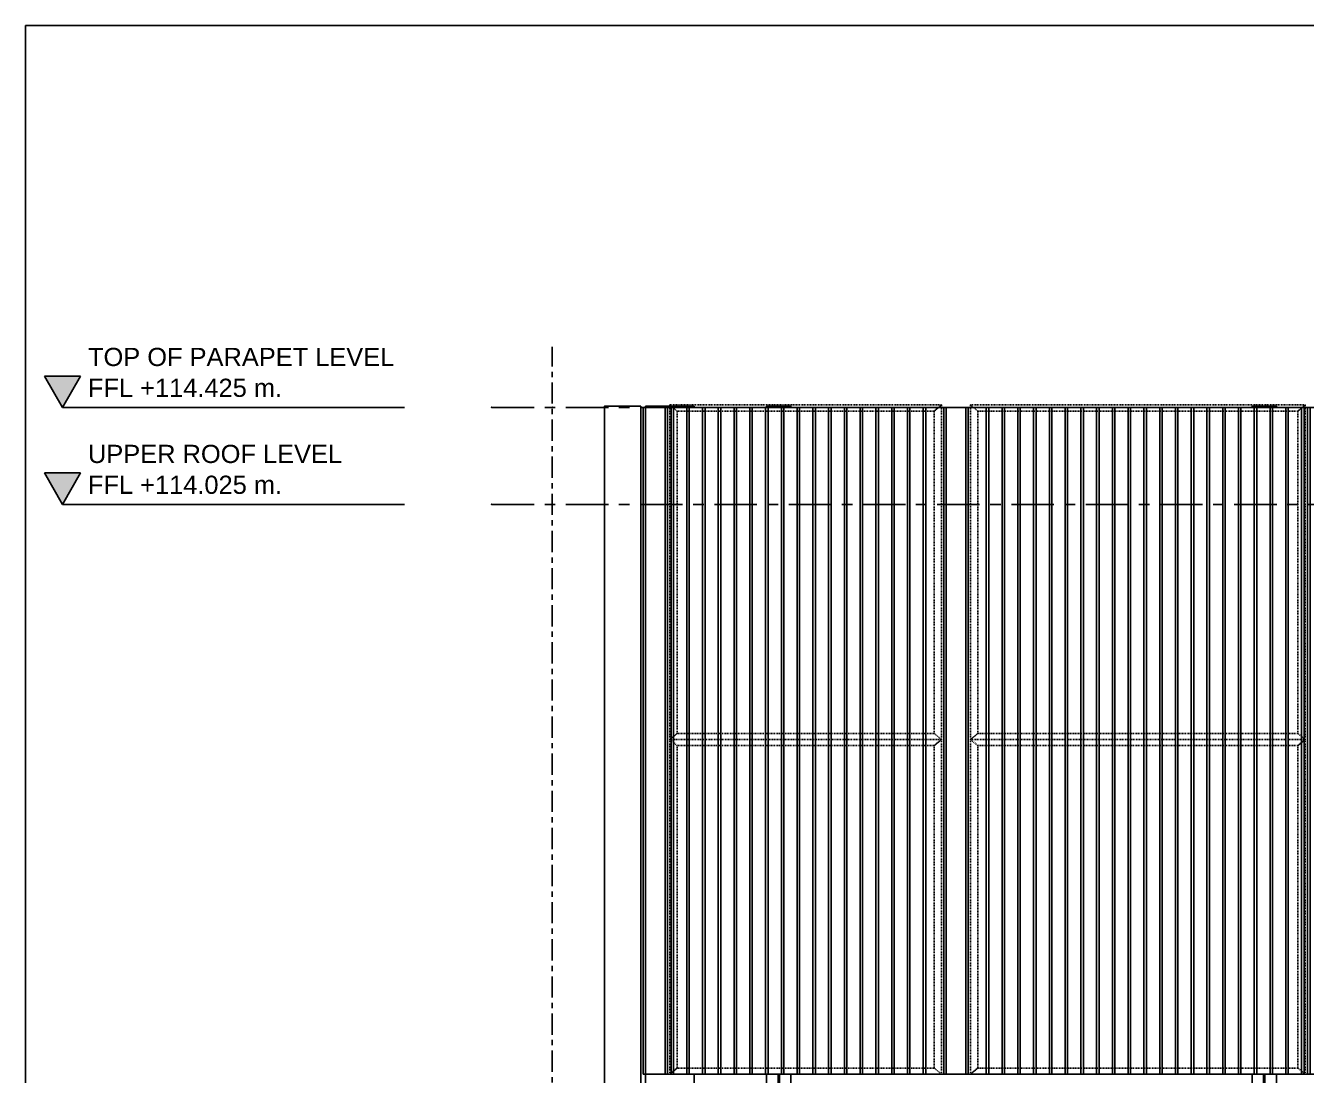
# Model space of a CAD drawing. Header units: millimetres. Extents: x -1379 to 1385823, y -4884429 to 548763.
# Drawn here: x 690051 to 695333, y -2333306 to -2328975 of the extents above; entities that cross this region are included whole.
import ezdxf
from ezdxf.enums import TextEntityAlignment as Align

# ---------------------------------------------------------------- set-up
doc = ezdxf.new("R2010")
doc.units = ezdxf.units.MM
doc.set_wipeout_variables(frame=1)
for name, pattern in [('CENTER', [50.8, 31.75, -6.35, 6.35, -6.35]), ('HIDDEN', [0.375, 0.25, -0.125]), ('TA_GL_000.70000', [1.925, 0.7, -0.175, 0.175, -0.175, 0.7]), ('TA_HL_001.00000', [6.5, 3.55, -2.95])]:
    doc.linetypes.add(name, pattern=pattern)
for name, color, linetype in [('000 - 0_SYM_DWG_GRID-BUBBLE_MAIN_COLOR_6', 7, 'Continuous'), ('000 - 0_SYM_DWG_GRIDLINE_MAIN_COLOR_251', 7, 'Continuous'), ('000 - 0_SYM_DWG_LEVEL_MAIN_COLOR_2', 7, 'Continuous'), ('000 - 0_SYM_DWG_LEVEL_TEXT', 7, 'Continuous'), ('000 - 0_SYM_DWG_SLOPE-SYM_TEXT_COLOR_3', 7, 'Continuous'), ('000 - EXISTING_COLUMN_MAIN_COLOR_1', 7, 'Continuous'), ('000 - EXISTING_CONCRETE_MAIN_COLOR_1', 7, 'Continuous'), ('000 - EXISTING_STEEL-STRUCTURE_HIDDEN_', 7, 'HIDDEN'), ('000 - EXISTING_STEEL-STRUCTURE_MAIN_COLOR_1', 7, 'Continuous'), ('000 - EXISTING_STEEL-STRUCTURE_WIPEOUT_', 7, 'Continuous'), ('000 - GRID', 7, 'CENTER'), ('000 - STRUCTURE_STEEL_FASTERN_MAIN_COLOR_2', 7, 'Continuous'), ('010 - ASPG_EXTR_MAIN_COLOR_251', 7, 'Continuous'), ('010 - ASPG_EXTR_WIPEOUT_', 7, 'Continuous'), ('010 - ASPG_FRAMING_MAIN_COLOR_1', 7, 'Continuous'), ('010 - ASPG_FRAMING_MAIN_COLOR_251', 7, 'Continuous'), ('010 - ASPG_FRAMING_SUB_COLOR_251', 7, 'Continuous')]:
    doc.layers.add(name, color=color, linetype=linetype)
doc.styles.add('ARIAL', font='arial.ttf')
doc.styles.add('Arial_1', font='arial.ttf', dxfattribs={"height": 125})
doc.styles.add('TA', font='', dxfattribs={"height": 4.5})
doc.styles.get('TA').set_extended_font_data('Cordia New')

# ---------------------------------------------------------------- blocks, each defined once
blk = doc.blocks.new('C-1-IV01-AR-2553-01-B_20260626-002213_SECTION_A1_ST')
at = {"layer": '000 - EXISTING_CONCRETE_MAIN_COLOR_1', "color": 7}
for points in [[(215, 109825), (365, 109825), (365, 114430), (215, 114430)], [(385, 114425), (16445, 114425), (16445, 109825), (16195, 109825), (16195, 109530), (11340.5, 109530), (11340.5, 109825), (10270.5, 109825), (10270.5, 109530), (635, 109530), (635.1, 109825), (385.1, 109825)]]:
    blk.add_lwpolyline(points, close=True, dxfattribs=at)
blk = doc.blocks.new('*U2876')
at = {"color": 7}
blk.add_wipeout([(50, 0), (1450, 0), (1450, 2750), (50, 2750)], dxfattribs=at).dxf.layer = '010 - ASPG_EXTR_WIPEOUT_'
at = {"layer": '010 - ASPG_EXTR_MAIN_COLOR_251', "color": 7}
for points in [[(125, 0), (135.2, 0), (135.2, 2750), (125, 2750)], [(190, 0), (200.2, 0), (200.2, 2750), (190, 2750)], [(255, 0), (265.2, 0), (265.2, 2750), (255, 2750)], [(320, 0), (330.2, 0), (330.2, 2750), (320, 2750)], [(385, 0), (395.2, 0), (395.2, 2750), (385, 2750)], [(450, 0), (460.2, 0), (460.2, 2750), (450, 2750)], [(515, 0), (525.2, 0), (525.2, 2750), (515, 2750)], [(580, 0), (590.2, 0), (590.2, 2750), (580, 2750)], [(645, 0), (655.2, 0), (655.2, 2750), (645, 2750)], [(710, 0), (720.2, 0), (720.2, 2750), (710, 2750)], [(775, 0), (785.2, 0), (785.2, 2750), (775, 2750)], [(840, 0), (850.2, 0), (850.2, 2750), (840, 2750)], [(905, 0), (915.2, 0), (915.2, 2750), (905, 2750)], [(970, 0), (980.2, 0), (980.2, 2750), (970, 2750)], [(1035, 0), (1045.2, 0), (1045.2, 2750), (1035, 2750)], [(1100, 0), (1110.2, 0), (1110.2, 2750), (1100, 2750)], [(1165, 0), (1175.2, 0), (1175.2, 2750), (1165, 2750)], [(1230, 0), (1240.2, 0), (1240.2, 2750), (1230, 2750)], [(1295, 0), (1305.2, 0), (1305.2, 2750), (1295, 2750)], [(1360, 0), (1370.2, 0), (1370.2, 2750), (1360, 2750)]]:
    blk.add_lwpolyline(points, close=True, dxfattribs=at)
at = {"layer": '010 - ASPG_FRAMING_SUB_COLOR_251', "color": 7}
blk.add_lwpolyline([(50, 0), (1450, 0), (1450, 2750), (50, 2750)], close=True, dxfattribs=at)
at = {"color": 7}
for points in [[(-50, 0), (50, 0), (50, 2750), (-50, 2750)], [(1450, 0), (1550, 0), (1550, 2750), (1450, 2750)]]:
    blk.add_wipeout(points, dxfattribs=at).dxf.layer = '010 - ASPG_EXTR_WIPEOUT_'
at = {"layer": '010 - ASPG_EXTR_MAIN_COLOR_251', "color": 7}
blk.add_lwpolyline([(1425, 0), (1435.2, 0), (1435.2, 2750), (1425, 2750)], close=True, dxfattribs=at)
at = {"layer": '010 - ASPG_FRAMING_MAIN_COLOR_1', "color": 7}
for points in [[(-50, 0), (-40, 0), (-40, 2750), (-50, 2750)], [(40, 0), (50, 0), (50, 2750), (40, 2750)], [(1450, 0), (1460, 0), (1460, 2750), (1450, 2750)], [(1540, 0), (1550, 0), (1550, 2750), (1540, 2750)]]:
    blk.add_lwpolyline(points, close=True, dxfattribs=at)
at = {"layer": '010 - ASPG_FRAMING_MAIN_COLOR_251', "color": 7}
for points in [[(-50, 0), (50, 0), (50, 2750), (-50, 2750)], [(1450, 0), (1550, 0), (1550, 2750), (1450, 2750)]]:
    blk.add_lwpolyline(points, close=True, dxfattribs=at)
blk = doc.blocks.new('*U2489')
at = {"color": 7}
blk.add_wipeout([(50, 0), (1190, 0), (1190, 2750), (50, 2750)], dxfattribs=at).dxf.layer = '010 - ASPG_EXTR_WIPEOUT_'
at = {"layer": '010 - ASPG_EXTR_MAIN_COLOR_251', "color": 7}
for points in [[(125, 0), (135.2, 0), (135.2, 2750), (125, 2750)], [(190, 0), (200.2, 0), (200.2, 2750), (190, 2750)], [(255, 0), (265.2, 0), (265.2, 2750), (255, 2750)], [(320, 0), (330.2, 0), (330.2, 2750), (320, 2750)], [(385, 0), (395.2, 0), (395.2, 2750), (385, 2750)], [(450, 0), (460.2, 0), (460.2, 2750), (450, 2750)], [(515, 0), (525.2, 0), (525.2, 2750), (515, 2750)], [(580, 0), (590.2, 0), (590.2, 2750), (580, 2750)], [(645, 0), (655.2, 0), (655.2, 2750), (645, 2750)], [(710, 0), (720.2, 0), (720.2, 2750), (710, 2750)], [(775, 0), (785.2, 0), (785.2, 2750), (775, 2750)], [(840, 0), (850.2, 0), (850.2, 2750), (840, 2750)], [(905, 0), (915.2, 0), (915.2, 2750), (905, 2750)], [(970, 0), (980.2, 0), (980.2, 2750), (970, 2750)], [(1035, 0), (1045.2, 0), (1045.2, 2750), (1035, 2750)], [(1100, 0), (1110.2, 0), (1110.2, 2750), (1100, 2750)]]:
    blk.add_lwpolyline(points, close=True, dxfattribs=at)
at = {"layer": '010 - ASPG_FRAMING_SUB_COLOR_251', "color": 7}
blk.add_lwpolyline([(50, 0), (1190, 0), (1190, 2750), (50, 2750)], close=True, dxfattribs=at)
at = {"color": 7}
for points in [[(-50, 0), (50, 0), (50, 2750), (-50, 2750)], [(1190, 0), (1290, 0), (1290, 2750), (1190, 2750)]]:
    blk.add_wipeout(points, dxfattribs=at).dxf.layer = '010 - ASPG_EXTR_WIPEOUT_'
at = {"layer": '010 - ASPG_EXTR_MAIN_COLOR_251', "color": 7}
blk.add_lwpolyline([(1165, 0), (1175.2, 0), (1175.2, 2750), (1165, 2750)], close=True, dxfattribs=at)
at = {"layer": '010 - ASPG_FRAMING_MAIN_COLOR_1', "color": 7}
for points in [[(-50, 0), (-40, 0), (-40, 2750), (-50, 2750)], [(40, 0), (50, 0), (50, 2750), (40, 2750)], [(1190, 0), (1200, 0), (1200, 2750), (1190, 2750)], [(1280, 0), (1290, 0), (1290, 2750), (1280, 2750)]]:
    blk.add_lwpolyline(points, close=True, dxfattribs=at)
at = {"layer": '010 - ASPG_FRAMING_MAIN_COLOR_251', "color": 7}
for points in [[(-50, 0), (50, 0), (50, 2750), (-50, 2750)], [(1190, 0), (1290, 0), (1290, 2750), (1190, 2750)]]:
    blk.add_lwpolyline(points, close=True, dxfattribs=at)
blk = doc.blocks.new('*U2492')
at = {"layer": '000 - EXISTING_COLUMN_MAIN_COLOR_1', "color": 7}
blk.add_lwpolyline([(-100, 0), (100, 0), (100, 4900), (-100, 4900)], close=True, dxfattribs=at)
blk = doc.blocks.new('*U2525')
at = {"color": 7}
blk.add_wipeout([(-50, 40), (50, 40), (50, 4900), (-50, 4900)], dxfattribs=at).dxf.layer = '000 - EXISTING_STEEL-STRUCTURE_WIPEOUT_'
at = {"layer": '000 - EXISTING_STEEL-STRUCTURE_HIDDEN_', "color": 7}
blk.add_lwpolyline([(3, 40), (3, 4900), (-3, 4900), (-3, 40)], close=True, dxfattribs=at)
at = {"layer": '000 - EXISTING_STEEL-STRUCTURE_HIDDEN_', "color": 7, "linetype": 'HIDDEN', "ltscale": 9}
blk.add_lwpolyline([(63, 36), (9, 36), (9, 90), (3, 90), (3, 30), (63, 30)], close=True, dxfattribs=at)
at = {"color": 7}
blk.add_wipeout([(60, 20), (60, 30), (-60, 30), (-60, 20), (-80, 0), (80, 0)], dxfattribs=at)
at = {"layer": '000 - EXISTING_STEEL-STRUCTURE_MAIN_COLOR_1', "color": 7}
blk.add_lwpolyline([(-50, 40), (50, 40), (50, 4900), (-50, 4900)], close=True, dxfattribs=at)
at = {"layer": '000 - STRUCTURE_STEEL_FASTERN_MAIN_COLOR_2', "color": 7}
blk.add_line((-60, 20), (60, 20), dxfattribs=at)
at = {"layer": '000 - STRUCTURE_STEEL_FASTERN_MAIN_COLOR_2', "color": 7, "lineweight": 0}
blk.add_lwpolyline([(60, 20), (60, 30), (-60, 30), (-60, 20), (-80, 0), (80, 0)], close=True, dxfattribs=at)
blk = doc.blocks.new('*U2849')
at = {"layer": '010 - ASPG_FRAMING_MAIN_COLOR_1', "color": 7, "linetype": 'ByBlock'}
for points in [[(0, 0), (0, 1380), (25, 1350), (25, 30), (0, 0)], [(1380, 1380), (0, 1380), (25, 1350), (1355, 1350)], [(1380, 0), (1380, 1380), (1355, 1350), (1355, 30), (1380, 0)], [(25, 30), (1355, 30), (1380, 0), (0, 0), (25, 30)]]:
    blk.add_lwpolyline(points, close=True, dxfattribs=at)
blk = doc.blocks.new('*U2494')
at = {"layer": '010 - ASPG_FRAMING_MAIN_COLOR_1', "color": 7, "linetype": 'ByBlock'}
for points in [[(0, 0), (0, 1120), (25, 1090), (25, 30), (0, 0)], [(1380, 1120), (0, 1120), (25, 1090), (1355, 1090)], [(1380, 0), (1380, 1120), (1355, 1090), (1355, 30), (1380, 0)], [(25, 30), (1355, 30), (1380, 0), (0, 0), (25, 30)]]:
    blk.add_lwpolyline(points, close=True, dxfattribs=at)
blk = doc.blocks.new('*U2500')
at = {"layer": '000 - 0_SYM_DWG_LEVEL_MAIN_COLOR_2'}
blk.add_hatch(color=7, dxfattribs=at).paths.add_polyline_path([(-67.81, 5.18), (-70.8, 0), (-73.79, 5.18)])
at = {"color": 7}
blk.add_point((0, 0), dxfattribs=at)
at = {"layer": '000 - 0_SYM_DWG_GRIDLINE_MAIN_COLOR_251', "color": 7}
blk.add_lwpolyline([(-70.8, 0), (-23.4, 0), (-18.9, 0), (-14.4, 0)], dxfattribs=at)
at = {"layer": '000 - 0_SYM_DWG_LEVEL_MAIN_COLOR_2', "color": 7, "lineweight": 25}
for p, q in [((-67.81, 5.18), (-73.79, 5.18)), ((-73.79, 5.18), (-70.8, 0)), ((-70.8, 0), (-67.81, 5.18))]:
    blk.add_line(p, q, dxfattribs=at)
at = {"layer": '000 - 0_SYM_DWG_LEVEL_TEXT', "color": 7, "style": 'Arial_1'}
for tag, p in [('LV_NAME_1', (-66.58, 11.92)), ('LV_NAME_2', (-66.59, 6.83)), ('LV_NAME_3', (-66.6, 1.74))]:
    blk.add_attdef(tag, p, '', height=3, dxfattribs=at)
blk = doc.blocks.new('*U1817')
at = {"layer": '000 - 0_SYM_DWG_LEVEL_MAIN_COLOR_2'}
blk.add_hatch(color=7, dxfattribs=at).paths.add_polyline_path([(-67.81, 5.18), (-70.8, 0), (-73.79, 5.18)])
at = {"color": 7}
blk.add_point((0, 0), dxfattribs=at)
at = {"layer": '000 - 0_SYM_DWG_GRIDLINE_MAIN_COLOR_251', "color": 7}
blk.add_lwpolyline([(-70.8, 0), (-23.4, 0), (-18.9, 0), (-14.4, 0)], dxfattribs=at)
at = {"layer": '000 - 0_SYM_DWG_LEVEL_MAIN_COLOR_2', "color": 7, "lineweight": 25}
for p, q in [((-67.81, 5.18), (-73.79, 5.18)), ((-73.79, 5.18), (-70.8, 0)), ((-70.8, 0), (-67.81, 5.18))]:
    blk.add_line(p, q, dxfattribs=at)
at = {"layer": '000 - 0_SYM_DWG_LEVEL_TEXT', "color": 7, "style": 'Arial_1'}
for tag, p in [('LV_NAME_1', (-66.58, 11.92)), ('LV_NAME_2', (-66.59, 6.83)), ('LV_NAME_3', (-66.6, 1.74))]:
    blk.add_attdef(tag, p, '', height=3, dxfattribs=at)
blk = doc.blocks.new('*U2499')
at = {"layer": '000 - 0_SYM_DWG_GRID-BUBBLE_MAIN_COLOR_6', "color": 7}
blk.add_line((20.6, 0), (15.6, 0), dxfattribs=at)
blk.add_circle((25.6, 0), 5, dxfattribs=at)
at = {"layer": '000 - 0_SYM_DWG_GRIDLINE_MAIN_COLOR_251', "color": 7, "linetype": 'ByBlock', "ltscale": 5}
blk.add_line((10, 0), (-226, 0), dxfattribs=at)
at = {"layer": '000 - 0_SYM_DWG_GRIDLINE_MAIN_COLOR_251', "color": 7}
for p in [(-216, 0), (0, 0)]:
    blk.add_point(p, dxfattribs=at)
at = {"color": 7, "style": 'TA', "flags": 1}
blk.add_attdef('LOCATION', (6, -6), '', height=4.5, rotation=270, dxfattribs=at)
at = {"layer": '000 - 0_SYM_DWG_SLOPE-SYM_TEXT_COLOR_3', "color": 7, "style": 'ARIAL'}
blk.add_attdef('GRID-HEAD', text='', height=4, rotation=90, dxfattribs=at).set_placement((25.6, 0), align=Align.MIDDLE_CENTER)
blk = doc.blocks.new('*U2498')
at = {"layer": '000 - 0_SYM_DWG_GRIDLINE_MAIN_COLOR_251', "color": 7, "linetype": 'ByBlock', "ltscale": 5}
blk.add_line((5, 0), (-337.3, 0), dxfattribs=at)
at = {"layer": '000 - 0_SYM_DWG_GRIDLINE_MAIN_COLOR_251', "color": 7}
blk.add_point((0, 0), dxfattribs=at)
at = {"color": 7, "style": 'TA', "flags": 1}
blk.add_attdef('LOCATION', (6, -6), '', height=4.5, rotation=270, dxfattribs=at)
blk = doc.blocks.new('C-1-IV01_REV00-1_20260626-132147_SECTION_A1_DIMS')
at = {"color": 7, "xscale": 25, "yscale": 25, "zscale": 25}
for name, p, values in [('*U1817', (-250, 114425), {'LV_NAME_2': 'TOP OF PARAPET LEVEL', 'LV_NAME_3': 'FFL +114.425 m.'}), ('*U2500', (-250, 114025), {'LV_NAME_2': 'UPPER ROOF LEVEL', 'LV_NAME_3': 'FFL +114.025 m.'})]:
    blk.add_blockref(name, p, dxfattribs=at).add_auto_attribs(values)
at = {"layer": '000 - GRID', "color": 7, "linetype": 'TA_GL_000.70000', "xscale": 25, "yscale": 25, "zscale": 25, "rotation": 270}
blk.add_blockref('*U2499', (0, 109025), dxfattribs=at).add_auto_attribs({'GRID-HEAD': '1'})
at = {"layer": '000 - GRID', "color": 7, "linetype": 'TA_GL_000.70000', "xscale": 50, "yscale": 50, "zscale": 50, "rotation": 180}
for p in [(0, 114425), (0, 114025)]:
    blk.add_blockref('*U2498', p, dxfattribs=at)

msp = doc.modelspace()

# ---------------------------------------------------------------- linework, layer by layer
at = {"color": 7}
msp.add_lwpolyline([(690050.7, -2338975.4), (709425.7, -2338975.4), (709425.7, -2328975.4), (690050.7, -2328975.4)], close=True, dxfattribs=at)

# ---------------------------------------------------------------- block references
msp.add_blockref('*U2492', (692707.7, -2335445.4), dxfattribs=at)

# ---------------------------------------------------------------- next in the draw order: block references
for p in [(693156.6, -2335445.4), (695158.8, -2335445.4)]:
    msp.add_blockref('*U2525', p, dxfattribs=at)

# ---------------------------------------------------------------- next in the draw order: block references
msp.add_blockref('*U2876', (693887.7, -2333300.4), dxfattribs=at)

# ---------------------------------------------------------------- next in the draw order: block references
at = {"color": 7, "xscale": -1}
msp.add_blockref('*U2489', (693887.7, -2333300.4), dxfattribs=at)

# ---------------------------------------------------------------- next in the draw order: block references
at = {"color": 7}
msp.add_blockref('C-1-IV01_REV00-1_20260626-132147_SECTION_A1_DIMS', (692222.7, -2444975.4), dxfattribs=at)

# ---------------------------------------------------------------- next in the draw order: block references
msp.add_blockref('C-1-IV01-AR-2553-01-B_20260626-002213_SECTION_A1_ST', (692222.7, -2444975.4), dxfattribs=at)

# ---------------------------------------------------------------- next in the draw order: block references
at = {"color": 7, "linetype": 'TA_HL_001.00000', "yscale": -1, "rotation": 90}
for name, p in [('*U2494', (692707.7, -2331920.4)), ('*U2849', (693947.7, -2331920.4)), ('*U2494', (692707.7, -2333300.4)), ('*U2849', (693947.7, -2333300.4))]:
    msp.add_blockref(name, p, dxfattribs=at)

doc.saveas('drawing.dxf')
